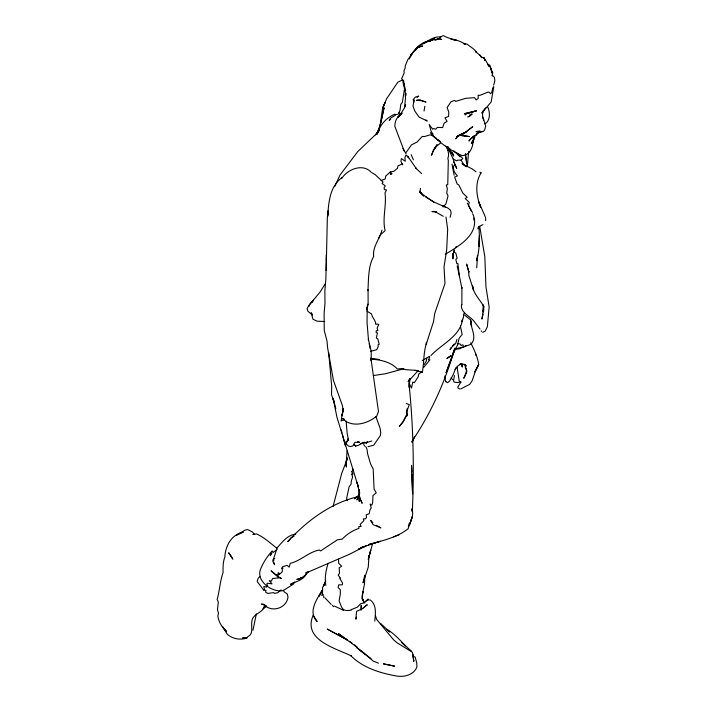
<?xml version="1.0" encoding="UTF-8"?>
<svg xmlns="http://www.w3.org/2000/svg" width="712" height="712" viewBox="0 0 712 712"><rect width="100%" height="100%" fill="white"/><g stroke="black" fill="none" stroke-linecap="round" stroke-linejoin="round"><path stroke-width="1.07" d="M322.527 594.066L322.545 587.542L325.571 581.909M483.092 311.491L483.11 304.611M369.003 555.44L368.264 567.099L363.04 582.852L364.784 575.376L364.544 583.769L362.355 594.582L362.915 591.476L362.239 599.175L362.266 595.463L362.577 598.988L364.233 602.681M453.019 254.344L452.966 258.785L452.85 253.436M347.02 450.981L346.53 459.658L347.064 457.905M326.149 270.515L327.36 217.222L328.401 210.387L327.654 216.43C328.668 202.635 329.612 186.58 341.902 177.68M326.327 260.361L326.416 254.763L325.882 278.855L324.868 290.825L325.001 303.196L324.102 313.431L324.236 330.421L327.013 341.11L327.618 347.865L333.438 380.395L342.499 405.893L342.935 409.854L341.128 420.97L343.869 419.786M361.162 608.822L361.233 605.253L361.082 610.273M461.883 304.389L461.901 287.497L461.857 288.209L459.258 275.339L457.869 263.422L456.846 263.654L455.805 259.373L457.131 258.367L455.849 253.152L453.74 252.039L454.3 249.894L452.948 255.368M424.041 111.019L424.833 106.257M374.788 621.14C375.366 613.895 376.995 604.791 370.124 599.896M476.72 267.828L477.556 255.341L476.737 260.628C479.603 249.431 479.941 237.799 478.74 226.354M410.139 378.375L408.911 387.097M364.669 575.341L364.508 577.485L364.784 575.376M402.716 79.806L397.821 82.218L386.598 98.781L382.558 108.438L380.119 125.463L376.648 134.381M462.506 319.172C460.673 336.242 441.395 344.163 430.956 355.537M367.036 307.237L368.122 302.947L368.068 289.837L367.935 290.434C368.674 279.202 368.006 266.644 373.649 256.427C372.394 246.868 379.656 239.116 381.961 230.172M467.339 166.546L468.647 151.531M426.355 342.365L426.177 344.43L433.519 321.602L434.765 313.378L444.991 283.456L444.021 266.947L446.691 249.832L447.67 229.22L445.961 216.982M358.821 496.878L359.231 501.462L359.222 492.428M420.418 188.288L419.982 192.676L423.658 196.307M483.484 311.981L483.813 308.972M483.208 311.473L483.795 306.507C480.111 299.699 473.658 294.163 472.626 286.126M406.997 408.813L407.059 415.835L406.588 411.848L409.275 404.665L406.312 403.517M359.151 489.367L358.982 495.944L362.132 503.313L359.863 498.338L359.649 496.371M466.707 371.486L466.476 373.088L466.36 369.928L465.167 366.582L466.823 370.694L463.77 378.312L465.354 375.509M481.107 131.435L478.455 132.058L476.266 133.58L483.404 131.355L484.712 129.842L485.682 125.819L482.736 116.697L482.505 113.778L483.519 110.716L481.819 113.155L491.173 101.923L493.763 86.748L493.336 87.905L493.007 87.336M483.795 306.507L481.926 319.11L483.137 314.01M461.901 304.585L461.314 306.142C462.061 314.357 471.495 316.484 475.278 322.999L480.022 329.06M454.416 375.536L453.553 380.884L454.14 382.113L457.62 382.54L460.798 382.033M413.966 100.614L413.672 102.412L413.191 99.609L415.23 97.179L418.709 96.076L417.107 97.402M426.862 358.207L426.257 361.215L424.103 364.669M346.424 461.572L346.344 467.09L345.578 463.112L347.038 457.861M414.117 99.716L413.005 106.079L414.642 110.796L419.012 117.026L427.209 121.04L425.874 119.927M466.253 373.942L466.636 371.771M294.768 581.918L293.202 584.312L283.029 590.666C271.29 592.776 254.398 579.871 261.313 567.491C263.947 561.296 267.65 556.045 272.162 550.892L273.292 552.396L277.004 549.459M352.992 469.092L352.609 471.033L351.372 471.611L352.743 472.928L352.725 474.655L351.737 473.792L352.582 477.182L351.283 481.027L351.078 484.196L349.12 486.768L346.691 498.026L347.314 500.687M333.082 506.454L341.698 473.391L347.073 459.445M252.965 630.298L256.329 613.895M406.16 93.414L405.68 95.791L404.345 83.971M356.338 617.162L355.902 619.155L356.561 611.323L362.052 608.938L367.285 604.719L363.28 607.968M462.319 320.035L461.937 321.753L463.565 316.982L463.468 314.633L464.411 313.058M473.845 220.142L473.774 216.261L472.572 213.751M334.711 186.606L339.962 175.143L357.771 151.558L378.41 131.88L377.004 133.998L379.621 129.949M450.126 217.329L451.168 213.004L450.429 210.085L447.625 207.904L442.588 205.848M426.622 342.997C423.24 352.636 424.174 362.693 422.323 372.332L414.82 370.249M477.841 228.89L478.402 226.763L482.985 224.663M368.932 556.998L370.747 550.136L368.255 559.409L372.616 543.594M380.119 125.463L384.133 107.743C381.765 116.697 381.08 126.273 376.479 134.532M404.318 89.979L402.378 102.252L400.758 104.388L400.01 110.36L398.578 113.439L399.316 113.786L399.717 115.371C396.192 117.907 394.804 122.064 394.849 126.344L404.247 151.14M368.211 304.175L366.555 309.836L367.196 307.468L367.063 322.839L368.522 340.487L368.371 339.304L371.237 351.417L371.201 360.601L370.872 358.092L378.481 411.509L376.835 415.968C367.65 423.845 351.915 428.259 342.561 418.603L344.27 419.172M328.107 563.299C325.936 570.419 324.458 578.073 325.847 585.486M456.917 339.482L455.662 343.593L452.618 346.014M267.676 585.193L266.742 587.097L263.787 586.501L264.41 589.1L263.698 590.088L257.174 581.499L258.127 578.411L259.835 576.489M408.35 526.328L409.267 523.329M414.544 436.678L412.123 442.544M409.436 58.882C413.378 46.342 427.253 40.664 439.197 38.59L441.645 39.507L437.88 38.537L439.197 38.59L435.121 40.379M433.688 149.556L431.543 155.234L433.074 151.3L437.106 144.652L434.008 149.44L436.412 146.156L435.13 147.384L440.497 143.094M455.805 367.837L453.179 374.726L449.628 381.053L447.786 382.54L446.985 382.664L446.415 381.588L445.596 381.819L444.849 376.025M271.076 553.633L270.257 555.734L271.993 552.761M493.674 85.102L494.849 80.776L494.448 77.368L492.099 75.045L492.303 75.855L492.74 72.33L490.434 68.957M346.575 460.717L347.242 459.071M479.879 172.197L481.089 172.874C474.512 183.376 476.47 196.192 480.591 207.165L478.695 201.763L485.593 217.471L485.664 220.64M308.901 306.543L310.067 303.766L313.565 300.099L311.883 302.555M382.558 108.438L385.165 102.368L382.7 108.091M325.695 580.939L323.506 585.985L325.651 581.811M414.882 50.605C418.051 45.025 424.459 41.127 430.92 40.575L429.024 41.563M378.811 238.262L380.466 234.648L385.139 230.697C382.068 218.442 386.776 205.554 385.005 192.943L386.491 189.935L384.391 189.606L384.071 187.737L385.325 185.903L382.068 183.474L383.038 182.094L375.26 174.689L372.154 172.909M409.516 378.766L408.145 381.641L418.282 370.445M321.388 591.868L319.181 596.14L322.42 590.203L321.388 591.868L322.305 592.971L321.886 595.517L323.328 594.538M359.329 494.057L356.943 499.94L359.444 495M485.468 107.815L482.967 111.375M357.629 441.752L359.578 442.223L355.048 442.286L352.716 446.006L350.162 446.522L348.497 446.032L346.068 443.994L348.186 438.467L348.586 440.47L347.127 433.216L346.166 421.192M236.776 535.068L243.273 532.211C231.542 534.312 225.375 545.988 224.841 556.998C222.927 561.946 222.99 567.322 223.052 572.546C220.008 581.312 219.616 590.702 217.151 599.415L218.335 602.049L217.463 609.606L218.531 613.45L217.801 615.871C218.709 622.03 221.904 627.343 226.55 631.5L222.651 626.854L227.422 634.392C232.708 638.984 240.238 640.302 246.806 637.997L247.42 636.946M377.93 132.405C380.448 124.191 386.714 117.649 394.635 114.294L396.664 114.49M322.242 590.319C316.76 599.148 307.691 612.347 317.125 621.621L315.558 618.692M306.267 574.175C303.259 580.075 295.863 581.571 290.398 584.401L293.282 582.888M457.789 135.654L455.796 138.911L458.181 135.68L456.846 136.597L463.254 134.176L472.759 126.611L464.58 132.948L459.16 135.316L466.155 131.951L458.653 135.369M455.457 247.776L456.258 246.468M325.126 284.061L319.973 292.187L308.679 305.795L307.13 308.59L307.94 311.269L312.443 315.06M410.441 56.631L411.874 54.379L407.878 59.541L405.217 65.833L405.173 68.121L403.962 70.942L404.211 72.927L401.648 78.694L403.579 81.408M379.211 129.335L375.625 134.906L378.41 131.88M451.372 347.358L449.922 349.574L454.452 343.994M406.258 152.315L411.438 144.874L417.045 142.08L422.332 136.357L424.138 136.66L429.737 134.942L432.166 135.218L438.45 140.602L432.166 135.218M411.705 441.707C431.161 413.058 445.258 381.418 454.888 348.141L446.032 372.821L455.03 349.281L452.743 353.971L457.433 345.32L459.16 338.147L462.141 334.524L460.361 325.722M478.517 132.379L476.755 134.799L471.718 137.541L468.914 140.976L473.168 136.428L475.99 135.04L471.656 138.413M264.143 607.336C261.438 613.441 252.351 614.082 251.826 621.496C250.927 626.32 253.721 633.76 248.177 636.483M455.137 369.421L458.154 365.55L461.937 363.752L459.863 364.206L463.058 364.063L466.12 365.657L464.811 364.277L465.835 366.805L465.417 364.98M397.679 114.588L399.227 112.71M281.035 589.874L277.831 592.624L274.485 593.416L273.586 592.615L267.783 593.452L265.594 592.09L265.985 590.319L263.698 590.088M308.697 571.692C305.323 574.896 301.728 579.176 296.779 579.434L301.523 577.895L299.538 579.07L300.82 578.028M403.428 80.287L402.974 82.031L404.105 87.309M359.489 494.635L356.899 497.296L359.062 495.49M412.96 52.75L410.753 54.958L418.051 47.25L422.75 46.022L419.35 46.823M415.167 50.543L416.636 49.066M341.502 178.721C347.732 168.886 363.2 163.084 371.379 172.464M397.474 117.453L402.129 113.101L398.56 116.759L401.568 112.914L399.352 116.225L404.113 108.438L405.653 104.575L404.496 107.663L405.537 98.238L405.181 94.376M390.737 119.135L389.233 120.533L390.345 118.308L395.489 115.166M443.122 206.943L445.961 203.819L448.035 195.862L446.771 193.112L447.323 188.618L446.317 184.96L447.75 184.622L448.32 160.52L447.857 158.402C449.61 154.406 447.857 149.529 445.872 146.005M447.358 149.022L449.299 150.882L453.215 159.034L454.906 164.428C451.292 167.729 454.737 173.15 457.433 175.9L454.657 177.048L457.131 183.981L458.733 184.871L462.933 193.183L467.206 197.313L465.185 198.55L469.279 202.368L468.452 205.457L471.46 211.357M469.511 116.163L472.145 113.956L468.701 116.786L469.511 116.163L467.588 116.955M367.428 441.565L365.834 442.82L360.557 443.825M307.281 571.87L305.653 573.142L349.743 554.159L364.402 546.567L360.913 547.653L380.297 541.254L368.674 544.653C382.264 540.639 396.7 537.693 408.092 528.811C409.774 522.466 414.491 516.084 411.919 509.071M421.655 371.869L418.567 374.281L418.425 376.328L414.393 382.673L412.773 382.13L411.474 388.138L408.893 382.584M262.559 609.258L266.706 606.108M358.892 495.543L354.451 498.809L357.397 496.798C329.798 503.58 306.596 521.131 287.719 541.681L291.217 537.649L294.127 536.109M464.972 114.979L468.104 112.745L476.595 110.858L464.322 113.769L468.104 112.745M274.761 558.493L273.363 559.481L277.155 547.813C282.308 541.974 287.408 535.184 295.729 534.027M493.549 88.172L492.659 88.502L491.761 92.462L490.47 93.761L489.349 92.32L488.094 92.062L479.781 95.408L478.144 95.203L478.224 98.363L476.159 99.947L474.53 97.66L465.648 98.327L455.618 101.416L454.692 100.347L450.972 101.807L447.145 107.503L448.8 112.167L448.569 116.474L444.947 117.845L447.065 121.316L444.163 123.149L442.624 127.573L437.337 127.395L435.744 129.219L433.626 128.516L432.602 129.166L429.185 124.431L431.205 131.533L433.163 134.23L430.315 132.69L433.056 135.787M334.471 606.01L333.43 606.66L332.326 605.245M367.356 600.234L365.817 601.053M466.289 345.507L459.632 348.764L454.923 349.378M427.672 41.554L434.587 38.866L428.33 41.314M424.227 42.978C429.354 40.264 434.729 35.822 440.888 37.166M422.26 360.521L428.535 356.943M445.205 254.353C458.11 246.352 477.254 236.215 474.317 218.059M482.718 332.415L485.21 331.053L487.355 326.781L489.135 306.979L485.958 286.785L484.836 256.774L479.701 226.398M236.713 535.015L245.142 530.075L247.812 529.586L252.404 531.98L254.593 534.436M470.979 112.87L474.664 111.117M439.891 37.184L443.371 35.6C450.144 39.801 459.204 39.32 465.328 44.544L463.592 43.574M364.402 546.567L358.296 549.335L366.324 545.703M266.128 606.197L263.707 607.247L266.27 606.143M347.465 441.146L345.818 441.814L346.068 443.994M484.374 123.781L486.332 122.998C490.443 118.681 489.927 112.167 487.791 107.031M393.789 536.812L399.512 534.596M460.7 388.957L469.635 384.382L472.029 380.991L475.616 370.703L478.678 364.517C477.707 356.997 474.067 349.512 470.712 342.748M455.831 348.738L463.832 346.869L470.872 344.332C477.716 337.497 470.418 328.303 470.614 320.347L471.602 326.149L470.694 320.178M381.214 180.519L385.272 178.917L385.628 176.184L390.292 171.957L393.861 171.289L397.501 168.299L397.892 165.932L402.164 163.965L402.716 164.819L400.874 161.286L401.381 158.607L405.297 161.241L404.861 157.61L405.974 155.136L408.243 156.978L416.413 168.788L415.559 167.845L421.629 173.639M418.051 47.25L420.409 46.476M403.82 368.763L385.45 373.738L373.328 375.562M368.674 544.653L372.714 543.461M482.496 131.373L478.455 132.058M475.972 131.551L480.048 130.972M368.051 446.647L373.693 445.214L380.35 435.566L380.751 432.584L380.128 428.482L375.883 416.484M370.64 359.4L373.31 358.812L379.113 359.498M244.483 637.641L242.525 638.103L247.509 637.471M371.842 441.013L365.834 442.82L366.6 443.256M433.608 211.322L431.935 211.66L436.661 212.042L434.81 211.5L443.256 216.297M364.882 442.205L362.257 442.704L358.848 445.142L355.76 446.077L353.553 444.368M370.827 359.204L379.024 359.507M370.738 359.222C379.932 359.551 390.95 361.874 397.385 369.038L401.034 368.594L405.68 369.653L416.582 370.454M252.778 534.472L256.632 533.929C264.241 537.48 270.311 543.176 276.915 548.231M370.338 351.381L376.007 349.93L377.262 348.844L378.232 346.361L378.063 344.786L379.211 344.341L377.823 338.992L376.345 337.924L377.44 332.967L376.123 332.477L376.265 330.751L377.921 330.573L377.102 328.099L378.748 324.521L377.502 324.013L375.803 324.396C375.847 320.302 372.18 317.855 371.531 313.992L367.089 311.162M398.177 116.937L398.853 116.875M416.654 100.356L420.311 100.098L426.034 102.047L421.335 100.677L416.654 100.356L420.311 100.098M246.334 637.988L246.806 637.997M457.629 343.78L459.899 343.843L461.056 345.409L462.8 344.813L463.832 346.869M480.36 172.847L481.089 172.874M324.797 321.521L317.116 321.192L312.977 319.234L311.135 312.728L312.257 314.161M451.666 39.356L456.143 40.086L450.838 39.276M263.689 604.203L261.446 604.043L265.425 605.529L264.17 604.791C271.717 612.907 286.642 608.342 287.995 597.065L287.319 594.039L284.124 591.788L283.376 590.23M368.033 599.664L369.074 600.047L368.077 598.952L364.517 602.824L360.806 603.589L357.397 607.149L351.256 609.632L351.221 610.148C341.902 611.813 342.116 608.226 339.099 600.821L340.318 594.235L340.292 589.669L338.102 587.498L338.698 584.837L342.276 584.837L342.534 583.066L339.749 578.224L340.398 578.011L338.209 575.18L339.517 573.178L339.179 567.776L341.689 566.165L338.672 563.29L338.547 559.223M429.113 356.49L429.728 356.632L429.55 357.655L428.464 359.889L429.968 359.783L423.738 367.294M464.171 43.37L467.277 44.278C470.187 47.054 474.192 48.38 476.266 52.207L475.438 51.371L482.131 57.352L484.365 58.09L484.872 60.538L483.946 57.725L489.553 66.848L488.138 65.308M468.959 113.671L469.92 114M459.729 388.939L457.869 387.933L457.861 386.936L460.993 381.988L459.213 381.062L457.068 366.858M433.323 201.736L433.768 202.021L425.936 196.948L433.323 201.736L445.374 207.112M378.508 663.175L373.435 661.19L352.76 644.075L338.342 633.582L342.454 636.439M278.695 577.272L281.382 578.5L278.036 576.613L271.076 570.819L278.695 577.272L276.345 575.056L276.932 574.459L278.552 575.26L278.116 572.733L279.175 574.602L279.211 573.258L280.003 573.819L282.201 571.861L282.37 569.805L281.64 567.793L282.895 568.425L282.459 566.814L287.096 565.319L289.161 567.161L290.291 563.317C300.687 560.842 308.581 552.067 319.252 549.993L320.551 550.972L337.426 539.794L342.196 539.118C346.771 534.205 352.778 530.538 358.928 528.34L358.812 526.568L361.162 526.471L360.138 524.379L363.939 520.632L363.28 518.923L365.407 518.826L366.573 517.455L366.19 514.838L369.208 513.69L369.982 509.828L371.219 507.843L370.089 504.043L371.815 505.146L372.688 502.494L372.937 495.623L376.23 492.838L374.085 489.064L373.186 469.092L370.489 463.69L367.552 453.633L367.063 449.397L365.817 446.7M487.524 64.142L489.927 65.255L492.206 73.318L491.031 68.308M420.543 371.477L422.323 372.332M461.999 163.778L472.305 168.984L476.052 171.806M376.274 525.296L380.938 527.895L373.115 524.699L370.632 520.347L372.892 522.697M335.308 606.49L343.478 610.264L342.445 609.25M371.041 658.653L356.917 647.849M347.607 640.124L327.2 629.043L347.136 639.857L343.273 637.009M349.334 641.272L351.924 642.998M453.215 159.034L456.588 160.814L457.914 160.138L461.314 160.022L462.836 158.447L456.917 153.062M436.153 138.164L434.418 136.962C442.375 144.785 452.093 151.255 462.186 155.643C469.671 155.403 472.839 147.535 473.16 141.092L472.314 143.708L474.637 137.327L474.521 135.422M462.871 164.383L466.333 166.795L463.921 164.686L461.091 160.227M325.01 597.893L331.187 604.381M358.563 649.113L364.864 654.017L361.696 650.999M353.668 444.43L355.76 446.077L354.238 444.591M427.067 197.776L419.617 191.724M464.482 315.024L470.409 319.733M354.389 644.778L357.362 647.288M438.53 139.935L440.479 141.644M401.55 642.509L405.413 645.98M419.457 191.608L421.406 193.379L419.84 191.225M411.554 651.16C402.841 644.324 396.637 634.73 386.767 629.364L389.687 631.944L380.466 623.32M453.811 150.793L460.086 156.818M481.223 330.911L481.721 331.445M408.243 156.978L407.558 156.248L408.483 157.895M451.105 377.956L452.725 379.754M447.875 146.734L450.42 149.734M363.618 444.475L364.927 446.246M314.953 617.829L313.138 615.257C302.555 639.937 335.432 648.089 351.408 655.992L350.589 655.449C362.604 667.58 379.078 672.769 395.507 675.848C403.455 677.513 413.672 675.261 416.903 667.037L416.787 663.148L415.158 657.007L413.672 656.615L412.239 652.156L397.073 642.803L393.487 639.741L376.603 619.333L375.589 616.094M452.156 152.323L453.25 154.166M278.285 577.032L278.036 576.613L279.095 577.895L272.589 578.5L271.361 581.143L269.287 580.645L272.029 583.876L267.472 583.217L266.893 583.965L267.08 585.629M402.921 148.407L406.107 153.872M467.339 203.178L472.483 212.523M446.922 147.304L448.498 150.606M453.775 161.998L456.712 168.397L454.906 164.428M363.974 602.076L362.577 598.988L363.903 602.592M411.153 154.726L413.396 159.791M404.291 88.475L405.03 90.282L403.624 80.776M482.567 117.266L483.724 120.168M335.833 408.795L333.127 398.248L336.963 417.276L358.341 486.99L357.015 482.362L359.676 493.461L359.418 491.413M468.825 271.886L466.618 264.045L468.879 271.993M341.217 429.825L342.036 433.038M342.57 435.112L345.276 445.694M472.661 286.171L473.56 290.247L468.905 275.633L468.71 271.032M457.202 266.03L459.258 275.339M475.527 353.695L475.856 355.315M369.199 343.718L370.187 348.658M333.127 398.248L333.866 401.897L331.489 394.582L331.703 386.616L328.739 352.707M273.773 560.905L273.399 558.982L272.723 561.029L274.529 564.741L274.156 562.827M452.004 164.169L454.131 175.241M411.883 509.089L412.319 511.786C414.215 469.101 413.423 426.168 408.991 383.688M465.39 153.961L467.179 165.682M465.363 153.908L466.556 163.093M323.702 595.668L323.844 597.742M411.812 471.958L411.572 465.372L412.586 493.923L411.883 474.156M342.169 414.811L342.125 415.826L343.433 408.492L342.169 414.811M479.434 235.654L478.998 246.067L479.434 235.654M413.832 660.656L413.69 661.466L412.835 654.8L413.832 660.656M412.203 516.85L409.72 524.228L412.203 516.85M406.997 414.366L403.312 421.727L399.272 426.524L402.645 422.18L406.997 414.366M474.637 137.327L471.397 143.379L474.637 137.327M477.405 366.929L474.779 371.931L478.678 364.517L477.405 366.929M448.765 357.166L446.878 358.608L451.043 355.662L448.765 357.166M391.822 173.781L390.496 174.529L390.292 171.957L391.822 173.781M464.598 135.787L461.732 135.618L469.502 136.597L464.598 135.787M389.66 665.115L383.403 663.869L394.626 666.147L389.66 665.115M481.152 56.791L479.861 55.055L481.899 57.832L481.152 56.791M230.759 555.698L228.659 552.726L232.877 559.151L230.759 555.698M453.633 155.866L447.43 146.672L453.633 155.866M462.239 365.737L461.225 363.574L462.266 367.089L462.239 365.737"/></g></svg>
